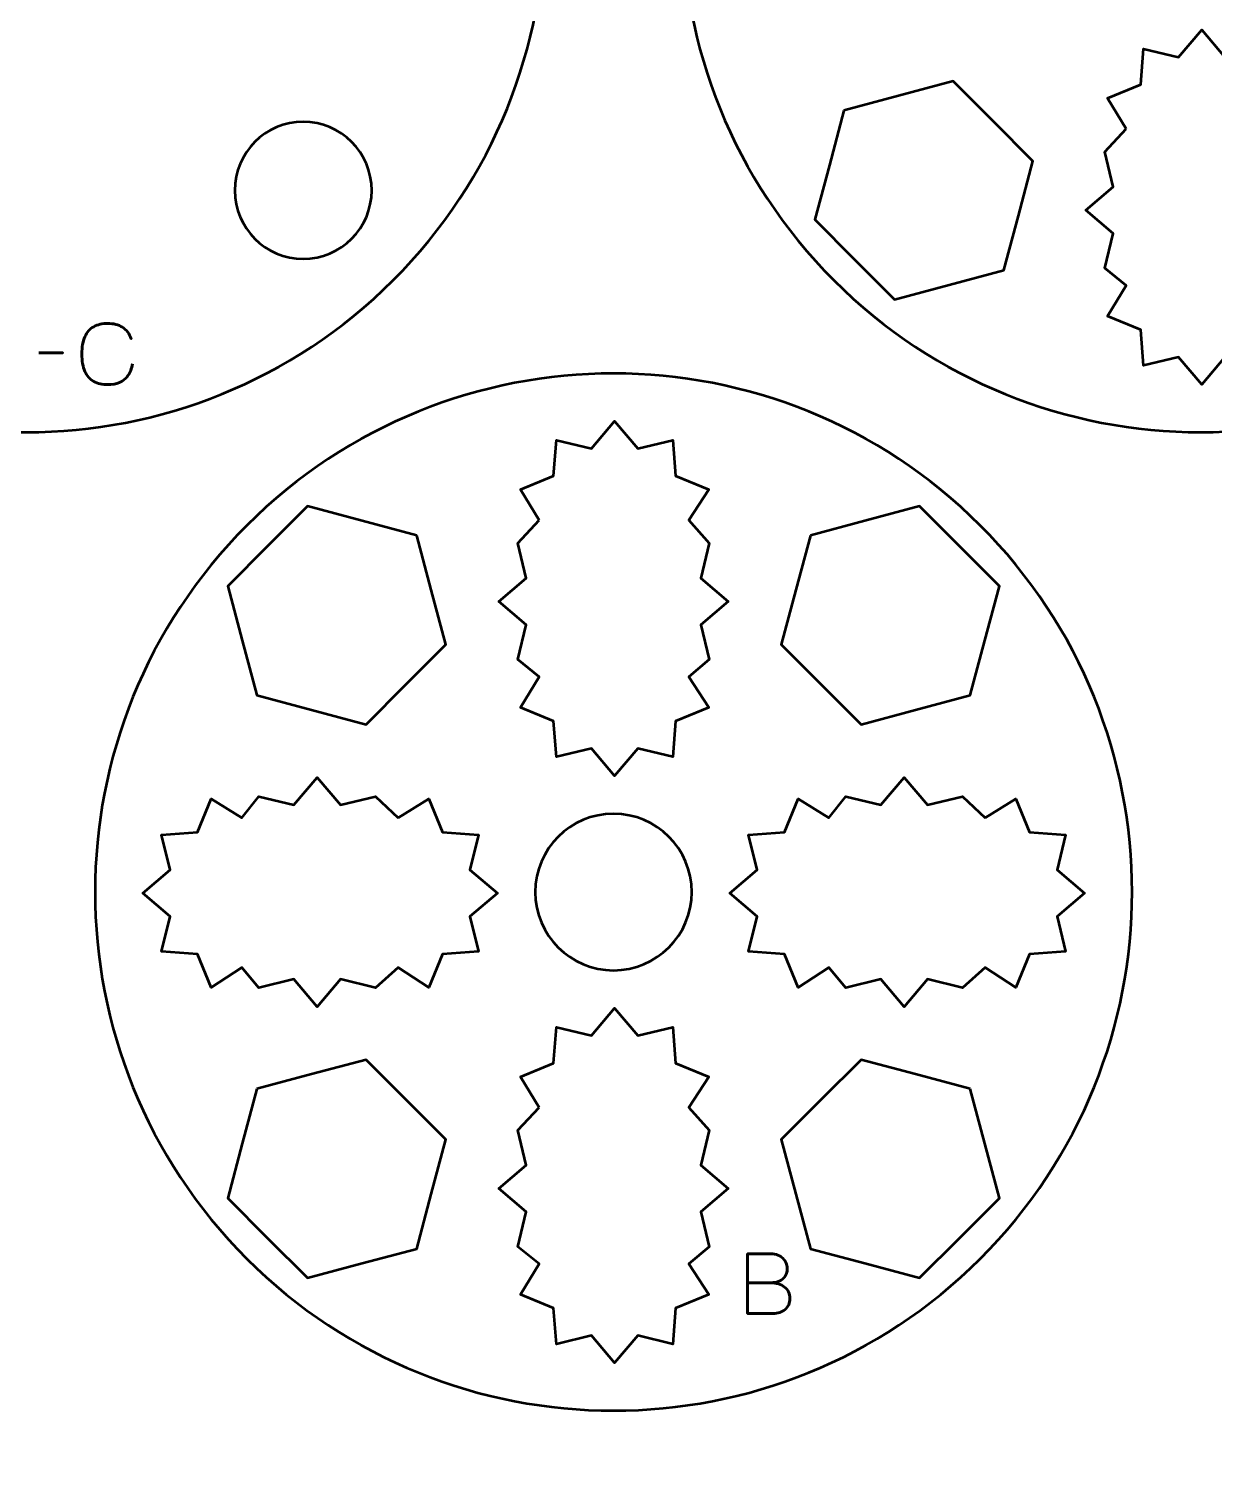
# Model space of a CAD drawing. Header units: centimetres. Extents: x -21 to 0, y -29.7 to 0.
# Drawn here: x -14.99 to -8.93, y -21.1 to -13.69 of the extents above; entities that cross this region are included whole.
import ezdxf

# ---------------------------------------------------------------- set-up
doc = ezdxf.new("R2010")
doc.units = ezdxf.units.CM
doc.header["$MEASUREMENT"] = 0
doc.layers.add('Layer 1', color=7, linetype='Continuous')

msp = doc.modelspace()

# ---------------------------------------------------------------- linework, layer by layer
at = {"layer": 'Layer 1', "color": 22, "lineweight": 53}
msp.add_open_spline([(-21.00003, -29.19995), (-21.00003, -29.19995), (-21.00003, -0.49992), (-21.00003, -0.49992), (-21.00003, -0.49992), (-21.00003, -0.22295), (-20.77694, 0.00004), (-20.49994, 0.00004), (-20.49994, 0.00004), (-20.49994, 0.00004), (-0.50008, 0.00004), (-0.50008, 0.00004), (-0.50008, 0.00004), (-0.22294, 0.00004), (0.00002, -0.22295), (0.00002, -0.49992), (0.00002, -0.49992), (0.00002, -0.49992), (0.00002, -29.19995), (0.00002, -29.19995), (0.00002, -29.19995), (0.00002, -29.47695), (-0.22294, -29.70004), (-0.50008, -29.70004), (-0.50008, -29.70004), (-0.50008, -29.70004), (-20.49994, -29.70004), (-20.49994, -29.70004), (-20.49994, -29.70004), (-20.77694, -29.70004), (-21.00003, -29.47695), (-21.00003, -29.19995)], degree=3, knots=[0, 0, 0, 0, 0.125, 0.125, 0.125, 0.125, 0.25, 0.25, 0.25, 0.25, 0.375, 0.375, 0.375, 0.375, 0.5, 0.5, 0.5, 0.5, 0.625, 0.625, 0.625, 0.625, 0.75, 0.75, 0.75, 0.75, 0.875, 0.875, 0.875, 0.875, 1, 1, 1, 1], dxfattribs=at)
at = {"layer": 'Layer 1', "color": 114, "lineweight": 53}
for points in [[(-13.12615, -11.22621), (-12.09145, -12.26091), (-12.09145, -13.93915), (-13.12618, -14.97388), (-13.12618, -14.97388), (-14.16088, -16.00858), (-15.83912, -16.00858), (-16.87382, -14.97388), (-16.87382, -14.97388), (-17.90854, -13.93915), (-17.90854, -12.26091), (-16.87384, -11.22621), (-16.87384, -11.22621), (-15.83912, -10.19148), (-14.16088, -10.19148), (-13.12615, -11.22621)], [(-7.12615, -11.22619), (-6.09145, -12.26089), (-6.09145, -13.93913), (-7.12618, -14.97386), (-7.12618, -14.97386), (-8.16088, -16.00856), (-9.83912, -16.00856), (-10.87382, -14.97386), (-10.87382, -14.97386), (-11.90854, -13.93913), (-11.90854, -12.26089), (-10.87384, -11.22619), (-10.87384, -11.22619), (-9.83912, -10.19146), (-8.16088, -10.19146), (-7.12615, -11.22619)], [(-10.12615, -16.22619), (-9.09145, -17.26089), (-9.09145, -18.93913), (-10.12618, -19.97386), (-10.12618, -19.97386), (-11.16088, -21.00856), (-12.83912, -21.00856), (-13.87382, -19.97386), (-13.87382, -19.97386), (-14.90854, -18.93913), (-14.90854, -17.26089), (-13.87384, -16.22619), (-13.87384, -16.22619), (-12.83912, -15.19146), (-11.16088, -15.19146), (-10.12615, -16.22619)]]:
    msp.add_open_spline(points, degree=3, knots=[0, 0, 0, 0, 0.25, 0.25, 0.25, 0.25, 0.5, 0.5, 0.5, 0.5, 0.75, 0.75, 0.75, 0.75, 1, 1, 1, 1], dxfattribs=at)
at = {"layer": 'Layer 1', "color": 250, "lineweight": 53}
for points, knots in [([(-9.37954, -14.20004), (-9.37954, -14.20004), (-9.48909, -14.31733), (-9.48909, -14.31733), (-9.48909, -14.31733), (-9.48909, -14.31733), (-9.44585, -14.49586), (-9.44585, -14.49586), (-9.44585, -14.49586), (-9.44585, -14.49586), (-9.58577, -14.61488), (-9.58577, -14.61488), (-9.58577, -14.61488), (-9.58577, -14.61488), (-9.44585, -14.73391), (-9.44585, -14.73391), (-9.44585, -14.73391), (-9.44585, -14.73391), (-9.48909, -14.91244), (-9.48909, -14.91244), (-9.48909, -14.91244), (-9.48909, -14.91244), (-9.37954, -15.00004), (-9.37954, -15.00004), (-9.37954, -15.00004), (-9.37954, -15.00004), (-9.47583, -15.15647), (-9.47583, -15.15647), (-9.47583, -15.15647), (-9.47583, -15.15647), (-9.30598, -15.22643), (-9.30598, -15.22643), (-9.30598, -15.22643), (-9.30598, -15.22643), (-9.29194, -15.40959), (-9.29194, -15.40959), (-9.29194, -15.40959), (-9.29194, -15.40959), (-9.11341, -15.36635), (-9.11341, -15.36635), (-9.11341, -15.36635), (-9.11341, -15.36635), (-8.99438, -15.50627), (-8.99438, -15.50627), (-8.99438, -15.50627), (-8.99438, -15.50627), (-8.87536, -15.36635), (-8.87536, -15.36635), (-8.87536, -15.36635), (-8.87536, -15.36635), (-8.69683, -15.40959), (-8.69683, -15.40959), (-8.69683, -15.40959), (-8.69683, -15.40959), (-8.68278, -15.22643), (-8.68278, -15.22643), (-8.68278, -15.22643), (-8.68278, -15.22643), (-8.51294, -15.15647), (-8.51294, -15.15647), (-8.51294, -15.15647), (-8.51294, -15.15647), (-8.61483, -15.00004), (-8.61483, -15.00004), (-8.61483, -15.00004), (-8.61483, -15.00004), (-8.51088, -14.91244), (-8.51088, -14.91244), (-8.51088, -14.91244), (-8.51088, -14.91244), (-8.55412, -14.73391), (-8.55412, -14.73391), (-8.55412, -14.73391), (-8.55412, -14.73391), (-8.4142, -14.61488), (-8.4142, -14.61488), (-8.4142, -14.61488), (-8.4142, -14.61488), (-8.55412, -14.49586), (-8.55412, -14.49586), (-8.55412, -14.49586), (-8.55412, -14.49586), (-8.51088, -14.31733), (-8.51088, -14.31733), (-8.51088, -14.31733), (-8.51088, -14.31733), (-8.61483, -14.20004), (-8.61483, -14.20004), (-8.61483, -14.20004), (-8.61483, -14.20004), (-8.51294, -14.04361), (-8.51294, -14.04361), (-8.51294, -14.04361), (-8.51294, -14.04361), (-8.68278, -13.97365), (-8.68278, -13.97365), (-8.68278, -13.97365), (-8.68278, -13.97365), (-8.69683, -13.79049), (-8.69683, -13.79049), (-8.69683, -13.79049), (-8.69683, -13.79049), (-8.87536, -13.83373), (-8.87536, -13.83373), (-8.87536, -13.83373), (-8.87536, -13.83373), (-8.99438, -13.69381), (-8.99438, -13.69381), (-8.99438, -13.69381), (-8.99438, -13.69381), (-9.11341, -13.83373), (-9.11341, -13.83373), (-9.11341, -13.83373), (-9.11341, -13.83373), (-9.29194, -13.79049), (-9.29194, -13.79049), (-9.29194, -13.79049), (-9.29194, -13.79049), (-9.30598, -13.97365), (-9.30598, -13.97365), (-9.30598, -13.97365), (-9.30598, -13.97365), (-9.47583, -14.04361), (-9.47583, -14.04361), (-9.47583, -14.04361), (-9.47583, -14.04361), (-9.37954, -14.20004), (-9.37954, -14.20004)], [0, 0, 0, 0, 0.03125, 0.03125, 0.03125, 0.03125, 0.0625, 0.0625, 0.0625, 0.0625, 0.09375, 0.09375, 0.09375, 0.09375, 0.125, 0.125, 0.125, 0.125, 0.15625, 0.15625, 0.15625, 0.15625, 0.1875, 0.1875, 0.1875, 0.1875, 0.21875, 0.21875, 0.21875, 0.21875, 0.25, 0.25, 0.25, 0.25, 0.28125, 0.28125, 0.28125, 0.28125, 0.3125, 0.3125, 0.3125, 0.3125, 0.34375, 0.34375, 0.34375, 0.34375, 0.375, 0.375, 0.375, 0.375, 0.40625, 0.40625, 0.40625, 0.40625, 0.4375, 0.4375, 0.4375, 0.4375, 0.46875, 0.46875, 0.46875, 0.46875, 0.5, 0.5, 0.5, 0.5, 0.53125, 0.53125, 0.53125, 0.53125, 0.5625, 0.5625, 0.5625, 0.5625, 0.59375, 0.59375, 0.59375, 0.59375, 0.625, 0.625, 0.625, 0.625, 0.65625, 0.65625, 0.65625, 0.65625, 0.6875, 0.6875, 0.6875, 0.6875, 0.71875, 0.71875, 0.71875, 0.71875, 0.75, 0.75, 0.75, 0.75, 0.78125, 0.78125, 0.78125, 0.78125, 0.8125, 0.8125, 0.8125, 0.8125, 0.84375, 0.84375, 0.84375, 0.84375, 0.875, 0.875, 0.875, 0.875, 0.90625, 0.90625, 0.90625, 0.90625, 0.9375, 0.9375, 0.9375, 0.9375, 0.96875, 0.96875, 0.96875, 0.96875, 1, 1, 1, 1]), ([(-10.82246, -14.10598), (-10.82246, -14.10598), (-10.54363, -14.03126), (-10.54363, -14.03126), (-10.54363, -14.03126), (-10.54363, -14.03126), (-10.26478, -13.95655), (-10.26478, -13.95655), (-10.26478, -13.95655), (-10.26478, -13.95655), (-10.06066, -14.16067), (-10.06066, -14.16067), (-10.06066, -14.16067), (-10.06066, -14.16067), (-9.85654, -14.36479), (-9.85654, -14.36479), (-9.85654, -14.36479), (-9.85654, -14.36479), (-9.93125, -14.64364), (-9.93125, -14.64364), (-9.93125, -14.64364), (-9.93125, -14.64364), (-10.00597, -14.92247), (-10.00597, -14.92247), (-10.00597, -14.92247), (-10.00597, -14.92247), (-10.2848, -14.99718), (-10.2848, -14.99718), (-10.2848, -14.99718), (-10.2848, -14.99718), (-10.56364, -15.0719), (-10.56364, -15.0719), (-10.56364, -15.0719), (-10.56364, -15.0719), (-10.76777, -14.86778), (-10.76777, -14.86778), (-10.76777, -14.86778), (-10.76777, -14.86778), (-10.97189, -14.66365), (-10.97189, -14.66365), (-10.97189, -14.66365), (-10.97189, -14.66365), (-10.89717, -14.38481), (-10.89717, -14.38481), (-10.89717, -14.38481), (-10.89717, -14.38481), (-10.82246, -14.10598), (-10.82246, -14.10598)], [0, 0, 0, 0, 0.0833333, 0.0833333, 0.0833333, 0.0833333, 0.1666667, 0.1666667, 0.1666667, 0.1666667, 0.25, 0.25, 0.25, 0.25, 0.3333333, 0.3333333, 0.3333333, 0.3333333, 0.4166667, 0.4166667, 0.4166667, 0.4166667, 0.5, 0.5, 0.5, 0.5, 0.5833333, 0.5833333, 0.5833333, 0.5833333, 0.6666667, 0.6666667, 0.6666667, 0.6666667, 0.75, 0.75, 0.75, 0.75, 0.8333333, 0.8333333, 0.8333333, 0.8333333, 0.9166667, 0.9166667, 0.9166667, 0.9166667, 1, 1, 1, 1]), ([(-13.58579, -14.16423), (-13.39251, -14.16423), (-13.23577, -14.32097), (-13.23577, -14.51424), (-13.23577, -14.51424), (-13.23577, -14.70752), (-13.39251, -14.86426), (-13.58579, -14.86426), (-13.58579, -14.86426), (-13.77906, -14.86426), (-13.9358, -14.70752), (-13.9358, -14.51424), (-13.9358, -14.51424), (-13.9358, -14.32097), (-13.77906, -14.16423), (-13.58579, -14.16423)], [0, 0, 0, 0, 0.25, 0.25, 0.25, 0.25, 0.5, 0.5, 0.5, 0.5, 0.75, 0.75, 0.75, 0.75, 1, 1, 1, 1]), ([(-12.37954, -16.20004), (-12.37954, -16.20004), (-12.48909, -16.31733), (-12.48909, -16.31733), (-12.48909, -16.31733), (-12.48909, -16.31733), (-12.44585, -16.49586), (-12.44585, -16.49586), (-12.44585, -16.49586), (-12.44585, -16.49586), (-12.58577, -16.61488), (-12.58577, -16.61488), (-12.58577, -16.61488), (-12.58577, -16.61488), (-12.44585, -16.73391), (-12.44585, -16.73391), (-12.44585, -16.73391), (-12.44585, -16.73391), (-12.48909, -16.91244), (-12.48909, -16.91244), (-12.48909, -16.91244), (-12.48909, -16.91244), (-12.37954, -17.00004), (-12.37954, -17.00004), (-12.37954, -17.00004), (-12.37954, -17.00004), (-12.47583, -17.15647), (-12.47583, -17.15647), (-12.47583, -17.15647), (-12.47583, -17.15647), (-12.30598, -17.22643), (-12.30598, -17.22643), (-12.30598, -17.22643), (-12.30598, -17.22643), (-12.29194, -17.40959), (-12.29194, -17.40959), (-12.29194, -17.40959), (-12.29194, -17.40959), (-12.11341, -17.36635), (-12.11341, -17.36635), (-12.11341, -17.36635), (-12.11341, -17.36635), (-11.99438, -17.50627), (-11.99438, -17.50627), (-11.99438, -17.50627), (-11.99438, -17.50627), (-11.87536, -17.36635), (-11.87536, -17.36635), (-11.87536, -17.36635), (-11.87536, -17.36635), (-11.69683, -17.40959), (-11.69683, -17.40959), (-11.69683, -17.40959), (-11.69683, -17.40959), (-11.68278, -17.22643), (-11.68278, -17.22643), (-11.68278, -17.22643), (-11.68278, -17.22643), (-11.51294, -17.15647), (-11.51294, -17.15647), (-11.51294, -17.15647), (-11.51294, -17.15647), (-11.61483, -17.00004), (-11.61483, -17.00004), (-11.61483, -17.00004), (-11.61483, -17.00004), (-11.51088, -16.91244), (-11.51088, -16.91244), (-11.51088, -16.91244), (-11.51088, -16.91244), (-11.55412, -16.73391), (-11.55412, -16.73391), (-11.55412, -16.73391), (-11.55412, -16.73391), (-11.4142, -16.61488), (-11.4142, -16.61488), (-11.4142, -16.61488), (-11.4142, -16.61488), (-11.55412, -16.49586), (-11.55412, -16.49586), (-11.55412, -16.49586), (-11.55412, -16.49586), (-11.51088, -16.31733), (-11.51088, -16.31733), (-11.51088, -16.31733), (-11.51088, -16.31733), (-11.61483, -16.20004), (-11.61483, -16.20004), (-11.61483, -16.20004), (-11.61483, -16.20004), (-11.51294, -16.04361), (-11.51294, -16.04361), (-11.51294, -16.04361), (-11.51294, -16.04361), (-11.68278, -15.97365), (-11.68278, -15.97365), (-11.68278, -15.97365), (-11.68278, -15.97365), (-11.69683, -15.79049), (-11.69683, -15.79049), (-11.69683, -15.79049), (-11.69683, -15.79049), (-11.87536, -15.83373), (-11.87536, -15.83373), (-11.87536, -15.83373), (-11.87536, -15.83373), (-11.99438, -15.69381), (-11.99438, -15.69381), (-11.99438, -15.69381), (-11.99438, -15.69381), (-12.11341, -15.83373), (-12.11341, -15.83373), (-12.11341, -15.83373), (-12.11341, -15.83373), (-12.29194, -15.79049), (-12.29194, -15.79049), (-12.29194, -15.79049), (-12.29194, -15.79049), (-12.30598, -15.97365), (-12.30598, -15.97365), (-12.30598, -15.97365), (-12.30598, -15.97365), (-12.47583, -16.04361), (-12.47583, -16.04361), (-12.47583, -16.04361), (-12.47583, -16.04361), (-12.37954, -16.20004), (-12.37954, -16.20004)], [0, 0, 0, 0, 0.03125, 0.03125, 0.03125, 0.03125, 0.0625, 0.0625, 0.0625, 0.0625, 0.09375, 0.09375, 0.09375, 0.09375, 0.125, 0.125, 0.125, 0.125, 0.15625, 0.15625, 0.15625, 0.15625, 0.1875, 0.1875, 0.1875, 0.1875, 0.21875, 0.21875, 0.21875, 0.21875, 0.25, 0.25, 0.25, 0.25, 0.28125, 0.28125, 0.28125, 0.28125, 0.3125, 0.3125, 0.3125, 0.3125, 0.34375, 0.34375, 0.34375, 0.34375, 0.375, 0.375, 0.375, 0.375, 0.40625, 0.40625, 0.40625, 0.40625, 0.4375, 0.4375, 0.4375, 0.4375, 0.46875, 0.46875, 0.46875, 0.46875, 0.5, 0.5, 0.5, 0.5, 0.53125, 0.53125, 0.53125, 0.53125, 0.5625, 0.5625, 0.5625, 0.5625, 0.59375, 0.59375, 0.59375, 0.59375, 0.625, 0.625, 0.625, 0.625, 0.65625, 0.65625, 0.65625, 0.65625, 0.6875, 0.6875, 0.6875, 0.6875, 0.71875, 0.71875, 0.71875, 0.71875, 0.75, 0.75, 0.75, 0.75, 0.78125, 0.78125, 0.78125, 0.78125, 0.8125, 0.8125, 0.8125, 0.8125, 0.84375, 0.84375, 0.84375, 0.84375, 0.875, 0.875, 0.875, 0.875, 0.90625, 0.90625, 0.90625, 0.90625, 0.9375, 0.9375, 0.9375, 0.9375, 0.96875, 0.96875, 0.96875, 0.96875, 1, 1, 1, 1]), ([(-13.00597, -16.27755), (-13.00597, -16.27755), (-12.93125, -16.55638), (-12.93125, -16.55638), (-12.93125, -16.55638), (-12.93125, -16.55638), (-12.85654, -16.83523), (-12.85654, -16.83523), (-12.85654, -16.83523), (-12.85654, -16.83523), (-13.06066, -17.03935), (-13.06066, -17.03935), (-13.06066, -17.03935), (-13.06066, -17.03935), (-13.26478, -17.24347), (-13.26478, -17.24347), (-13.26478, -17.24347), (-13.26478, -17.24347), (-13.54363, -17.16876), (-13.54363, -17.16876), (-13.54363, -17.16876), (-13.54363, -17.16876), (-13.82246, -17.09404), (-13.82246, -17.09404), (-13.82246, -17.09404), (-13.82246, -17.09404), (-13.89717, -16.81521), (-13.89717, -16.81521), (-13.89717, -16.81521), (-13.89717, -16.81521), (-13.97189, -16.53637), (-13.97189, -16.53637), (-13.97189, -16.53637), (-13.97189, -16.53637), (-13.76777, -16.33224), (-13.76777, -16.33224), (-13.76777, -16.33224), (-13.76777, -16.33224), (-13.56364, -16.12812), (-13.56364, -16.12812), (-13.56364, -16.12812), (-13.56364, -16.12812), (-13.2848, -16.20284), (-13.2848, -16.20284), (-13.2848, -16.20284), (-13.2848, -16.20284), (-13.00597, -16.27755), (-13.00597, -16.27755)], [0, 0, 0, 0, 0.0833333, 0.0833333, 0.0833333, 0.0833333, 0.1666667, 0.1666667, 0.1666667, 0.1666667, 0.25, 0.25, 0.25, 0.25, 0.3333333, 0.3333333, 0.3333333, 0.3333333, 0.4166667, 0.4166667, 0.4166667, 0.4166667, 0.5, 0.5, 0.5, 0.5, 0.5833333, 0.5833333, 0.5833333, 0.5833333, 0.6666667, 0.6666667, 0.6666667, 0.6666667, 0.75, 0.75, 0.75, 0.75, 0.8333333, 0.8333333, 0.8333333, 0.8333333, 0.9166667, 0.9166667, 0.9166667, 0.9166667, 1, 1, 1, 1]), ([(-10.99403, -16.27755), (-10.99403, -16.27755), (-10.7152, -16.20284), (-10.7152, -16.20284), (-10.7152, -16.20284), (-10.7152, -16.20284), (-10.43636, -16.12812), (-10.43636, -16.12812), (-10.43636, -16.12812), (-10.43636, -16.12812), (-10.23223, -16.33224), (-10.23223, -16.33224), (-10.23223, -16.33224), (-10.23223, -16.33224), (-10.02811, -16.53637), (-10.02811, -16.53637), (-10.02811, -16.53637), (-10.02811, -16.53637), (-10.10283, -16.81521), (-10.10283, -16.81521), (-10.10283, -16.81521), (-10.10283, -16.81521), (-10.17754, -17.09404), (-10.17754, -17.09404), (-10.17754, -17.09404), (-10.17754, -17.09404), (-10.45637, -17.16876), (-10.45637, -17.16876), (-10.45637, -17.16876), (-10.45637, -17.16876), (-10.73522, -17.24347), (-10.73522, -17.24347), (-10.73522, -17.24347), (-10.73522, -17.24347), (-10.93934, -17.03935), (-10.93934, -17.03935), (-10.93934, -17.03935), (-10.93934, -17.03935), (-11.14346, -16.83523), (-11.14346, -16.83523), (-11.14346, -16.83523), (-11.14346, -16.83523), (-11.06875, -16.55638), (-11.06875, -16.55638), (-11.06875, -16.55638), (-11.06875, -16.55638), (-10.99403, -16.27755), (-10.99403, -16.27755)], [0, 0, 0, 0, 0.0833333, 0.0833333, 0.0833333, 0.0833333, 0.1666667, 0.1666667, 0.1666667, 0.1666667, 0.25, 0.25, 0.25, 0.25, 0.3333333, 0.3333333, 0.3333333, 0.3333333, 0.4166667, 0.4166667, 0.4166667, 0.4166667, 0.5, 0.5, 0.5, 0.5, 0.5833333, 0.5833333, 0.5833333, 0.5833333, 0.6666667, 0.6666667, 0.6666667, 0.6666667, 0.75, 0.75, 0.75, 0.75, 0.8333333, 0.8333333, 0.8333333, 0.8333333, 0.9166667, 0.9166667, 0.9166667, 0.9166667, 1, 1, 1, 1]), ([(-13.09999, -17.72049), (-13.09999, -17.72049), (-13.21728, -17.61094), (-13.21728, -17.61094), (-13.21728, -17.61094), (-13.21728, -17.61094), (-13.39581, -17.65418), (-13.39581, -17.65418), (-13.39581, -17.65418), (-13.39581, -17.65418), (-13.51483, -17.51426), (-13.51483, -17.51426), (-13.51483, -17.51426), (-13.51483, -17.51426), (-13.63386, -17.65418), (-13.63386, -17.65418), (-13.63386, -17.65418), (-13.63386, -17.65418), (-13.81239, -17.61094), (-13.81239, -17.61094), (-13.81239, -17.61094), (-13.81239, -17.61094), (-13.89999, -17.72049), (-13.89999, -17.72049), (-13.89999, -17.72049), (-13.89999, -17.72049), (-14.05642, -17.6242), (-14.05642, -17.6242), (-14.05642, -17.6242), (-14.05642, -17.6242), (-14.12638, -17.79405), (-14.12638, -17.79405), (-14.12638, -17.79405), (-14.12638, -17.79405), (-14.30954, -17.80809), (-14.30954, -17.80809), (-14.30954, -17.80809), (-14.30954, -17.80809), (-14.2663, -17.98662), (-14.2663, -17.98662), (-14.2663, -17.98662), (-14.2663, -17.98662), (-14.40622, -18.10565), (-14.40622, -18.10565), (-14.40622, -18.10565), (-14.40622, -18.10565), (-14.2663, -18.22467), (-14.2663, -18.22467), (-14.2663, -18.22467), (-14.2663, -18.22467), (-14.30954, -18.4032), (-14.30954, -18.4032), (-14.30954, -18.4032), (-14.30954, -18.4032), (-14.12638, -18.41725), (-14.12638, -18.41725), (-14.12638, -18.41725), (-14.12638, -18.41725), (-14.05642, -18.58709), (-14.05642, -18.58709), (-14.05642, -18.58709), (-14.05642, -18.58709), (-13.89999, -18.4852), (-13.89999, -18.4852), (-13.89999, -18.4852), (-13.89999, -18.4852), (-13.81239, -18.58915), (-13.81239, -18.58915), (-13.81239, -18.58915), (-13.81239, -18.58915), (-13.63386, -18.54591), (-13.63386, -18.54591), (-13.63386, -18.54591), (-13.63386, -18.54591), (-13.51483, -18.68583), (-13.51483, -18.68583), (-13.51483, -18.68583), (-13.51483, -18.68583), (-13.39581, -18.54591), (-13.39581, -18.54591), (-13.39581, -18.54591), (-13.39581, -18.54591), (-13.21728, -18.58915), (-13.21728, -18.58915), (-13.21728, -18.58915), (-13.21728, -18.58915), (-13.09999, -18.4852), (-13.09999, -18.4852), (-13.09999, -18.4852), (-13.09999, -18.4852), (-12.94356, -18.58709), (-12.94356, -18.58709), (-12.94356, -18.58709), (-12.94356, -18.58709), (-12.8736, -18.41725), (-12.8736, -18.41725), (-12.8736, -18.41725), (-12.8736, -18.41725), (-12.69044, -18.4032), (-12.69044, -18.4032), (-12.69044, -18.4032), (-12.69044, -18.4032), (-12.73368, -18.22467), (-12.73368, -18.22467), (-12.73368, -18.22467), (-12.73368, -18.22467), (-12.59376, -18.10565), (-12.59376, -18.10565), (-12.59376, -18.10565), (-12.59376, -18.10565), (-12.73368, -17.98662), (-12.73368, -17.98662), (-12.73368, -17.98662), (-12.73368, -17.98662), (-12.69044, -17.80809), (-12.69044, -17.80809), (-12.69044, -17.80809), (-12.69044, -17.80809), (-12.8736, -17.79405), (-12.8736, -17.79405), (-12.8736, -17.79405), (-12.8736, -17.79405), (-12.94356, -17.6242), (-12.94356, -17.6242), (-12.94356, -17.6242), (-12.94356, -17.6242), (-13.09999, -17.72049), (-13.09999, -17.72049)], [0, 0, 0, 0, 0.03125, 0.03125, 0.03125, 0.03125, 0.0625, 0.0625, 0.0625, 0.0625, 0.09375, 0.09375, 0.09375, 0.09375, 0.125, 0.125, 0.125, 0.125, 0.15625, 0.15625, 0.15625, 0.15625, 0.1875, 0.1875, 0.1875, 0.1875, 0.21875, 0.21875, 0.21875, 0.21875, 0.25, 0.25, 0.25, 0.25, 0.28125, 0.28125, 0.28125, 0.28125, 0.3125, 0.3125, 0.3125, 0.3125, 0.34375, 0.34375, 0.34375, 0.34375, 0.375, 0.375, 0.375, 0.375, 0.40625, 0.40625, 0.40625, 0.40625, 0.4375, 0.4375, 0.4375, 0.4375, 0.46875, 0.46875, 0.46875, 0.46875, 0.5, 0.5, 0.5, 0.5, 0.53125, 0.53125, 0.53125, 0.53125, 0.5625, 0.5625, 0.5625, 0.5625, 0.59375, 0.59375, 0.59375, 0.59375, 0.625, 0.625, 0.625, 0.625, 0.65625, 0.65625, 0.65625, 0.65625, 0.6875, 0.6875, 0.6875, 0.6875, 0.71875, 0.71875, 0.71875, 0.71875, 0.75, 0.75, 0.75, 0.75, 0.78125, 0.78125, 0.78125, 0.78125, 0.8125, 0.8125, 0.8125, 0.8125, 0.84375, 0.84375, 0.84375, 0.84375, 0.875, 0.875, 0.875, 0.875, 0.90625, 0.90625, 0.90625, 0.90625, 0.9375, 0.9375, 0.9375, 0.9375, 0.96875, 0.96875, 0.96875, 0.96875, 1, 1, 1, 1]), ([(-10.09999, -17.72049), (-10.09999, -17.72049), (-10.21728, -17.61094), (-10.21728, -17.61094), (-10.21728, -17.61094), (-10.21728, -17.61094), (-10.39581, -17.65418), (-10.39581, -17.65418), (-10.39581, -17.65418), (-10.39581, -17.65418), (-10.51483, -17.51426), (-10.51483, -17.51426), (-10.51483, -17.51426), (-10.51483, -17.51426), (-10.63386, -17.65418), (-10.63386, -17.65418), (-10.63386, -17.65418), (-10.63386, -17.65418), (-10.81239, -17.61094), (-10.81239, -17.61094), (-10.81239, -17.61094), (-10.81239, -17.61094), (-10.89999, -17.72049), (-10.89999, -17.72049), (-10.89999, -17.72049), (-10.89999, -17.72049), (-11.05642, -17.6242), (-11.05642, -17.6242), (-11.05642, -17.6242), (-11.05642, -17.6242), (-11.12638, -17.79405), (-11.12638, -17.79405), (-11.12638, -17.79405), (-11.12638, -17.79405), (-11.30954, -17.80809), (-11.30954, -17.80809), (-11.30954, -17.80809), (-11.30954, -17.80809), (-11.2663, -17.98662), (-11.2663, -17.98662), (-11.2663, -17.98662), (-11.2663, -17.98662), (-11.40622, -18.10565), (-11.40622, -18.10565), (-11.40622, -18.10565), (-11.40622, -18.10565), (-11.2663, -18.22467), (-11.2663, -18.22467), (-11.2663, -18.22467), (-11.2663, -18.22467), (-11.30954, -18.4032), (-11.30954, -18.4032), (-11.30954, -18.4032), (-11.30954, -18.4032), (-11.12638, -18.41725), (-11.12638, -18.41725), (-11.12638, -18.41725), (-11.12638, -18.41725), (-11.05642, -18.58709), (-11.05642, -18.58709), (-11.05642, -18.58709), (-11.05642, -18.58709), (-10.89999, -18.4852), (-10.89999, -18.4852), (-10.89999, -18.4852), (-10.89999, -18.4852), (-10.81239, -18.58915), (-10.81239, -18.58915), (-10.81239, -18.58915), (-10.81239, -18.58915), (-10.63386, -18.54591), (-10.63386, -18.54591), (-10.63386, -18.54591), (-10.63386, -18.54591), (-10.51483, -18.68583), (-10.51483, -18.68583), (-10.51483, -18.68583), (-10.51483, -18.68583), (-10.39581, -18.54591), (-10.39581, -18.54591), (-10.39581, -18.54591), (-10.39581, -18.54591), (-10.21728, -18.58915), (-10.21728, -18.58915), (-10.21728, -18.58915), (-10.21728, -18.58915), (-10.09999, -18.4852), (-10.09999, -18.4852), (-10.09999, -18.4852), (-10.09999, -18.4852), (-9.94356, -18.58709), (-9.94356, -18.58709), (-9.94356, -18.58709), (-9.94356, -18.58709), (-9.8736, -18.41725), (-9.8736, -18.41725), (-9.8736, -18.41725), (-9.8736, -18.41725), (-9.69044, -18.4032), (-9.69044, -18.4032), (-9.69044, -18.4032), (-9.69044, -18.4032), (-9.73368, -18.22467), (-9.73368, -18.22467), (-9.73368, -18.22467), (-9.73368, -18.22467), (-9.59376, -18.10565), (-9.59376, -18.10565), (-9.59376, -18.10565), (-9.59376, -18.10565), (-9.73368, -17.98662), (-9.73368, -17.98662), (-9.73368, -17.98662), (-9.73368, -17.98662), (-9.69044, -17.80809), (-9.69044, -17.80809), (-9.69044, -17.80809), (-9.69044, -17.80809), (-9.8736, -17.79405), (-9.8736, -17.79405), (-9.8736, -17.79405), (-9.8736, -17.79405), (-9.94356, -17.6242), (-9.94356, -17.6242), (-9.94356, -17.6242), (-9.94356, -17.6242), (-10.09999, -17.72049), (-10.09999, -17.72049)], [0, 0, 0, 0, 0.03125, 0.03125, 0.03125, 0.03125, 0.0625, 0.0625, 0.0625, 0.0625, 0.09375, 0.09375, 0.09375, 0.09375, 0.125, 0.125, 0.125, 0.125, 0.15625, 0.15625, 0.15625, 0.15625, 0.1875, 0.1875, 0.1875, 0.1875, 0.21875, 0.21875, 0.21875, 0.21875, 0.25, 0.25, 0.25, 0.25, 0.28125, 0.28125, 0.28125, 0.28125, 0.3125, 0.3125, 0.3125, 0.3125, 0.34375, 0.34375, 0.34375, 0.34375, 0.375, 0.375, 0.375, 0.375, 0.40625, 0.40625, 0.40625, 0.40625, 0.4375, 0.4375, 0.4375, 0.4375, 0.46875, 0.46875, 0.46875, 0.46875, 0.5, 0.5, 0.5, 0.5, 0.53125, 0.53125, 0.53125, 0.53125, 0.5625, 0.5625, 0.5625, 0.5625, 0.59375, 0.59375, 0.59375, 0.59375, 0.625, 0.625, 0.625, 0.625, 0.65625, 0.65625, 0.65625, 0.65625, 0.6875, 0.6875, 0.6875, 0.6875, 0.71875, 0.71875, 0.71875, 0.71875, 0.75, 0.75, 0.75, 0.75, 0.78125, 0.78125, 0.78125, 0.78125, 0.8125, 0.8125, 0.8125, 0.8125, 0.84375, 0.84375, 0.84375, 0.84375, 0.875, 0.875, 0.875, 0.875, 0.90625, 0.90625, 0.90625, 0.90625, 0.9375, 0.9375, 0.9375, 0.9375, 0.96875, 0.96875, 0.96875, 0.96875, 1, 1, 1, 1]), ([(-12, -17.69998), (-11.77912, -17.69998), (-11.59999, -17.87911), (-11.59999, -18.09998), (-11.59999, -18.09998), (-11.59999, -18.32086), (-11.77912, -18.49999), (-12, -18.49999), (-12, -18.49999), (-12.22088, -18.49999), (-12.4, -18.32086), (-12.4, -18.09998), (-12.4, -18.09998), (-12.4, -17.87911), (-12.22088, -17.69998), (-12, -17.69998)], [0, 0, 0, 0, 0.25, 0.25, 0.25, 0.25, 0.5, 0.5, 0.5, 0.5, 0.75, 0.75, 0.75, 0.75, 1, 1, 1, 1]), ([(-12.37954, -19.20004), (-12.37954, -19.20004), (-12.48909, -19.31733), (-12.48909, -19.31733), (-12.48909, -19.31733), (-12.48909, -19.31733), (-12.44585, -19.49586), (-12.44585, -19.49586), (-12.44585, -19.49586), (-12.44585, -19.49586), (-12.58577, -19.61488), (-12.58577, -19.61488), (-12.58577, -19.61488), (-12.58577, -19.61488), (-12.44585, -19.73391), (-12.44585, -19.73391), (-12.44585, -19.73391), (-12.44585, -19.73391), (-12.48909, -19.91244), (-12.48909, -19.91244), (-12.48909, -19.91244), (-12.48909, -19.91244), (-12.37954, -20.00004), (-12.37954, -20.00004), (-12.37954, -20.00004), (-12.37954, -20.00004), (-12.47583, -20.15647), (-12.47583, -20.15647), (-12.47583, -20.15647), (-12.47583, -20.15647), (-12.30598, -20.22643), (-12.30598, -20.22643), (-12.30598, -20.22643), (-12.30598, -20.22643), (-12.29194, -20.40959), (-12.29194, -20.40959), (-12.29194, -20.40959), (-12.29194, -20.40959), (-12.11341, -20.36635), (-12.11341, -20.36635), (-12.11341, -20.36635), (-12.11341, -20.36635), (-11.99438, -20.50627), (-11.99438, -20.50627), (-11.99438, -20.50627), (-11.99438, -20.50627), (-11.87536, -20.36635), (-11.87536, -20.36635), (-11.87536, -20.36635), (-11.87536, -20.36635), (-11.69683, -20.40959), (-11.69683, -20.40959), (-11.69683, -20.40959), (-11.69683, -20.40959), (-11.68278, -20.22643), (-11.68278, -20.22643), (-11.68278, -20.22643), (-11.68278, -20.22643), (-11.51294, -20.15647), (-11.51294, -20.15647), (-11.51294, -20.15647), (-11.51294, -20.15647), (-11.61483, -20.00004), (-11.61483, -20.00004), (-11.61483, -20.00004), (-11.61483, -20.00004), (-11.51088, -19.91244), (-11.51088, -19.91244), (-11.51088, -19.91244), (-11.51088, -19.91244), (-11.55412, -19.73391), (-11.55412, -19.73391), (-11.55412, -19.73391), (-11.55412, -19.73391), (-11.4142, -19.61488), (-11.4142, -19.61488), (-11.4142, -19.61488), (-11.4142, -19.61488), (-11.55412, -19.49586), (-11.55412, -19.49586), (-11.55412, -19.49586), (-11.55412, -19.49586), (-11.51088, -19.31733), (-11.51088, -19.31733), (-11.51088, -19.31733), (-11.51088, -19.31733), (-11.61483, -19.20004), (-11.61483, -19.20004), (-11.61483, -19.20004), (-11.61483, -19.20004), (-11.51294, -19.04361), (-11.51294, -19.04361), (-11.51294, -19.04361), (-11.51294, -19.04361), (-11.68278, -18.97365), (-11.68278, -18.97365), (-11.68278, -18.97365), (-11.68278, -18.97365), (-11.69683, -18.79049), (-11.69683, -18.79049), (-11.69683, -18.79049), (-11.69683, -18.79049), (-11.87536, -18.83373), (-11.87536, -18.83373), (-11.87536, -18.83373), (-11.87536, -18.83373), (-11.99438, -18.69381), (-11.99438, -18.69381), (-11.99438, -18.69381), (-11.99438, -18.69381), (-12.11341, -18.83373), (-12.11341, -18.83373), (-12.11341, -18.83373), (-12.11341, -18.83373), (-12.29194, -18.79049), (-12.29194, -18.79049), (-12.29194, -18.79049), (-12.29194, -18.79049), (-12.30598, -18.97365), (-12.30598, -18.97365), (-12.30598, -18.97365), (-12.30598, -18.97365), (-12.47583, -19.04361), (-12.47583, -19.04361), (-12.47583, -19.04361), (-12.47583, -19.04361), (-12.37954, -19.20004), (-12.37954, -19.20004)], [0, 0, 0, 0, 0.03125, 0.03125, 0.03125, 0.03125, 0.0625, 0.0625, 0.0625, 0.0625, 0.09375, 0.09375, 0.09375, 0.09375, 0.125, 0.125, 0.125, 0.125, 0.15625, 0.15625, 0.15625, 0.15625, 0.1875, 0.1875, 0.1875, 0.1875, 0.21875, 0.21875, 0.21875, 0.21875, 0.25, 0.25, 0.25, 0.25, 0.28125, 0.28125, 0.28125, 0.28125, 0.3125, 0.3125, 0.3125, 0.3125, 0.34375, 0.34375, 0.34375, 0.34375, 0.375, 0.375, 0.375, 0.375, 0.40625, 0.40625, 0.40625, 0.40625, 0.4375, 0.4375, 0.4375, 0.4375, 0.46875, 0.46875, 0.46875, 0.46875, 0.5, 0.5, 0.5, 0.5, 0.53125, 0.53125, 0.53125, 0.53125, 0.5625, 0.5625, 0.5625, 0.5625, 0.59375, 0.59375, 0.59375, 0.59375, 0.625, 0.625, 0.625, 0.625, 0.65625, 0.65625, 0.65625, 0.65625, 0.6875, 0.6875, 0.6875, 0.6875, 0.71875, 0.71875, 0.71875, 0.71875, 0.75, 0.75, 0.75, 0.75, 0.78125, 0.78125, 0.78125, 0.78125, 0.8125, 0.8125, 0.8125, 0.8125, 0.84375, 0.84375, 0.84375, 0.84375, 0.875, 0.875, 0.875, 0.875, 0.90625, 0.90625, 0.90625, 0.90625, 0.9375, 0.9375, 0.9375, 0.9375, 0.96875, 0.96875, 0.96875, 0.96875, 1, 1, 1, 1]), ([(-13.82246, -19.10598), (-13.82246, -19.10598), (-13.54363, -19.03126), (-13.54363, -19.03126), (-13.54363, -19.03126), (-13.54363, -19.03126), (-13.26478, -18.95655), (-13.26478, -18.95655), (-13.26478, -18.95655), (-13.26478, -18.95655), (-13.06066, -19.16067), (-13.06066, -19.16067), (-13.06066, -19.16067), (-13.06066, -19.16067), (-12.85654, -19.36479), (-12.85654, -19.36479), (-12.85654, -19.36479), (-12.85654, -19.36479), (-12.93125, -19.64364), (-12.93125, -19.64364), (-12.93125, -19.64364), (-12.93125, -19.64364), (-13.00597, -19.92247), (-13.00597, -19.92247), (-13.00597, -19.92247), (-13.00597, -19.92247), (-13.2848, -19.99718), (-13.2848, -19.99718), (-13.2848, -19.99718), (-13.2848, -19.99718), (-13.56364, -20.0719), (-13.56364, -20.0719), (-13.56364, -20.0719), (-13.56364, -20.0719), (-13.76777, -19.86778), (-13.76777, -19.86778), (-13.76777, -19.86778), (-13.76777, -19.86778), (-13.97189, -19.66365), (-13.97189, -19.66365), (-13.97189, -19.66365), (-13.97189, -19.66365), (-13.89717, -19.38481), (-13.89717, -19.38481), (-13.89717, -19.38481), (-13.89717, -19.38481), (-13.82246, -19.10598), (-13.82246, -19.10598)], [0, 0, 0, 0, 0.0833333, 0.0833333, 0.0833333, 0.0833333, 0.1666667, 0.1666667, 0.1666667, 0.1666667, 0.25, 0.25, 0.25, 0.25, 0.3333333, 0.3333333, 0.3333333, 0.3333333, 0.4166667, 0.4166667, 0.4166667, 0.4166667, 0.5, 0.5, 0.5, 0.5, 0.5833333, 0.5833333, 0.5833333, 0.5833333, 0.6666667, 0.6666667, 0.6666667, 0.6666667, 0.75, 0.75, 0.75, 0.75, 0.8333333, 0.8333333, 0.8333333, 0.8333333, 0.9166667, 0.9166667, 0.9166667, 0.9166667, 1, 1, 1, 1]), ([(-10.17754, -19.10598), (-10.17754, -19.10598), (-10.10283, -19.38481), (-10.10283, -19.38481), (-10.10283, -19.38481), (-10.10283, -19.38481), (-10.02811, -19.66365), (-10.02811, -19.66365), (-10.02811, -19.66365), (-10.02811, -19.66365), (-10.23223, -19.86778), (-10.23223, -19.86778), (-10.23223, -19.86778), (-10.23223, -19.86778), (-10.43636, -20.0719), (-10.43636, -20.0719), (-10.43636, -20.0719), (-10.43636, -20.0719), (-10.7152, -19.99718), (-10.7152, -19.99718), (-10.7152, -19.99718), (-10.7152, -19.99718), (-10.99403, -19.92247), (-10.99403, -19.92247), (-10.99403, -19.92247), (-10.99403, -19.92247), (-11.06875, -19.64364), (-11.06875, -19.64364), (-11.06875, -19.64364), (-11.06875, -19.64364), (-11.14346, -19.36479), (-11.14346, -19.36479), (-11.14346, -19.36479), (-11.14346, -19.36479), (-10.93934, -19.16067), (-10.93934, -19.16067), (-10.93934, -19.16067), (-10.93934, -19.16067), (-10.73522, -18.95655), (-10.73522, -18.95655), (-10.73522, -18.95655), (-10.73522, -18.95655), (-10.45637, -19.03126), (-10.45637, -19.03126), (-10.45637, -19.03126), (-10.45637, -19.03126), (-10.17754, -19.10598), (-10.17754, -19.10598)], [0, 0, 0, 0, 0.0833333, 0.0833333, 0.0833333, 0.0833333, 0.1666667, 0.1666667, 0.1666667, 0.1666667, 0.25, 0.25, 0.25, 0.25, 0.3333333, 0.3333333, 0.3333333, 0.3333333, 0.4166667, 0.4166667, 0.4166667, 0.4166667, 0.5, 0.5, 0.5, 0.5, 0.5833333, 0.5833333, 0.5833333, 0.5833333, 0.6666667, 0.6666667, 0.6666667, 0.6666667, 0.75, 0.75, 0.75, 0.75, 0.8333333, 0.8333333, 0.8333333, 0.8333333, 0.9166667, 0.9166667, 0.9166667, 0.9166667, 1, 1, 1, 1])]:
    msp.add_open_spline(points, degree=3, knots=knots, dxfattribs=at)
at = {"layer": 'Layer 1', "color": 30, "lineweight": 53}
for points, knots in [([(-14.45796, -15.40101), (-14.46248, -15.42521), (-14.47038, -15.44518), (-14.48146, -15.46084), (-14.48146, -15.46084), (-14.4926, -15.47644), (-14.50686, -15.48801), (-14.52421, -15.49556), (-14.52421, -15.49556), (-14.5415, -15.50311), (-14.56182, -15.50692), (-14.58496, -15.50685), (-14.58496, -15.50685), (-14.61311, -15.50692), (-14.63703, -15.50148), (-14.65665, -15.49041), (-14.65665, -15.49041), (-14.67626, -15.4794), (-14.69122, -15.4624), (-14.70152, -15.43933), (-14.70152, -15.43933), (-14.71182, -15.41625), (-14.71697, -15.38669), (-14.71704, -15.35064), (-14.71704, -15.35064), (-14.71697, -15.31473), (-14.71182, -15.28523), (-14.70152, -15.26216), (-14.70152, -15.26216), (-14.69122, -15.23909), (-14.67626, -15.22202), (-14.65665, -15.21094), (-14.65665, -15.21094), (-14.63703, -15.19986), (-14.61311, -15.19436), (-14.58496, -15.19443), (-14.58496, -15.19443), (-14.55483, -15.19436), (-14.52958, -15.20078), (-14.50926, -15.21369), (-14.50926, -15.21369), (-14.48901, -15.2266), (-14.47412, -15.24657), (-14.46474, -15.27359), (-14.46474, -15.27359), (-14.47412, -15.24657), (-14.48901, -15.2266), (-14.50926, -15.21369), (-14.50926, -15.21369), (-14.52958, -15.20078), (-14.55483, -15.19436), (-14.58496, -15.19443), (-14.58496, -15.19443), (-14.61311, -15.19436), (-14.63703, -15.19986), (-14.65665, -15.21094), (-14.65665, -15.21094), (-14.67626, -15.22202), (-14.69122, -15.23909), (-14.70152, -15.26216), (-14.70152, -15.26216), (-14.71182, -15.28523), (-14.71697, -15.31473), (-14.71704, -15.35064), (-14.71704, -15.35064), (-14.71697, -15.38669), (-14.71182, -15.41625), (-14.70152, -15.43933), (-14.70152, -15.43933), (-14.69122, -15.4624), (-14.67626, -15.4794), (-14.65665, -15.49041), (-14.65665, -15.49041), (-14.63703, -15.50148), (-14.61311, -15.50692), (-14.58496, -15.50685), (-14.58496, -15.50685), (-14.56182, -15.50692), (-14.5415, -15.50311), (-14.52421, -15.49556), (-14.52421, -15.49556), (-14.50686, -15.48801), (-14.4926, -15.47644), (-14.48146, -15.46084), (-14.48146, -15.46084), (-14.47038, -15.44518), (-14.46248, -15.42521), (-14.45796, -15.40101)], [0, 0, 0, 0, 0.0454545, 0.0454545, 0.0454545, 0.0454545, 0.0909091, 0.0909091, 0.0909091, 0.0909091, 0.1363636, 0.1363636, 0.1363636, 0.1363636, 0.1818182, 0.1818182, 0.1818182, 0.1818182, 0.2272727, 0.2272727, 0.2272727, 0.2272727, 0.2727273, 0.2727273, 0.2727273, 0.2727273, 0.3181818, 0.3181818, 0.3181818, 0.3181818, 0.3636364, 0.3636364, 0.3636364, 0.3636364, 0.4090909, 0.4090909, 0.4090909, 0.4090909, 0.4545455, 0.4545455, 0.4545455, 0.4545455, 0.5, 0.5, 0.5, 0.5, 0.5454545, 0.5454545, 0.5454545, 0.5454545, 0.5909091, 0.5909091, 0.5909091, 0.5909091, 0.6363636, 0.6363636, 0.6363636, 0.6363636, 0.6818182, 0.6818182, 0.6818182, 0.6818182, 0.7272727, 0.7272727, 0.7272727, 0.7272727, 0.7727273, 0.7727273, 0.7727273, 0.7727273, 0.8181818, 0.8181818, 0.8181818, 0.8181818, 0.8636364, 0.8636364, 0.8636364, 0.8636364, 0.9090909, 0.9090909, 0.9090909, 0.9090909, 0.9545455, 0.9545455, 0.9545455, 0.9545455, 1, 1, 1, 1]), ([(-14.93717, -15.34386), (-14.93717, -15.34386), (-14.81398, -15.34386), (-14.81398, -15.34386), (-14.81398, -15.34386), (-14.81398, -15.34386), (-14.93717, -15.34386), (-14.93717, -15.34386)], [0, 0, 0, 0, 0.5, 0.5, 0.5, 0.5, 1, 1, 1, 1]), ([(-11.31459, -20.09638), (-11.31459, -20.09638), (-11.19733, -20.09638), (-11.19733, -20.09638), (-11.19733, -20.09638), (-11.18209, -20.09631), (-11.16911, -20.0942), (-11.15817, -20.09003), (-11.15817, -20.09003), (-11.1473, -20.08594), (-11.13849, -20.08037), (-11.13164, -20.07338), (-11.13164, -20.07338), (-11.1248, -20.0664), (-11.11986, -20.0585), (-11.11675, -20.04975), (-11.11675, -20.04975), (-11.11372, -20.04107), (-11.11231, -20.03204), (-11.11266, -20.02273), (-11.11266, -20.02273), (-11.11309, -20.01341), (-11.11506, -20.00438), (-11.11859, -19.99556), (-11.11859, -19.99556), (-11.12205, -19.98674), (-11.12727, -19.97877), (-11.13411, -19.97164), (-11.13411, -19.97164), (-11.14095, -19.96452), (-11.14949, -19.95887), (-11.15986, -19.95471), (-11.15986, -19.95471), (-11.17024, -19.95048), (-11.18244, -19.94829), (-11.19648, -19.94822), (-11.19648, -19.94822), (-11.19648, -19.94822), (-11.31459, -19.94822), (-11.31459, -19.94822), (-11.31459, -19.94822), (-11.31459, -19.94822), (-11.31459, -20.25344), (-11.31459, -20.25344), (-11.31459, -20.25344), (-11.31459, -20.25344), (-11.18463, -20.25344), (-11.18463, -20.25344), (-11.18463, -20.25344), (-11.17249, -20.25344), (-11.1612, -20.25168), (-11.15076, -20.24822), (-11.15076, -20.24822), (-11.14032, -20.24469), (-11.13122, -20.23968), (-11.12332, -20.23298), (-11.12332, -20.23298), (-11.11548, -20.22635), (-11.10935, -20.2183), (-11.10497, -20.20878), (-11.10497, -20.20878), (-11.1006, -20.19925), (-11.09834, -20.18846), (-11.09827, -20.17639), (-11.09827, -20.17639), (-11.09855, -20.16426), (-11.10109, -20.15332), (-11.10596, -20.14352), (-11.10596, -20.14352), (-11.11083, -20.13371), (-11.1176, -20.12531), (-11.12635, -20.11826), (-11.12635, -20.11826), (-11.1351, -20.11127), (-11.14554, -20.10584), (-11.15754, -20.1021), (-11.15754, -20.1021), (-11.16953, -20.09836), (-11.18279, -20.09646), (-11.19733, -20.09638), (-11.19733, -20.09638), (-11.18279, -20.09646), (-11.16953, -20.09836), (-11.15754, -20.1021), (-11.15754, -20.1021), (-11.14554, -20.10584), (-11.1351, -20.11127), (-11.12635, -20.11826), (-11.12635, -20.11826), (-11.1176, -20.12531), (-11.11083, -20.13371), (-11.10596, -20.14352), (-11.10596, -20.14352), (-11.10109, -20.15332), (-11.09855, -20.16426), (-11.09827, -20.17639), (-11.09827, -20.17639), (-11.09834, -20.18846), (-11.1006, -20.19925), (-11.10497, -20.20878), (-11.10497, -20.20878), (-11.10935, -20.2183), (-11.11548, -20.22635), (-11.12332, -20.23298), (-11.12332, -20.23298), (-11.13122, -20.23968), (-11.14032, -20.24469), (-11.15076, -20.24822), (-11.15076, -20.24822), (-11.1612, -20.25168), (-11.17249, -20.25344), (-11.18463, -20.25344), (-11.18463, -20.25344), (-11.18463, -20.25344), (-11.31459, -20.25344), (-11.31459, -20.25344), (-11.31459, -20.25344), (-11.31459, -20.25344), (-11.31459, -19.94822), (-11.31459, -19.94822), (-11.31459, -19.94822), (-11.31459, -19.94822), (-11.19648, -19.94822), (-11.19648, -19.94822), (-11.19648, -19.94822), (-11.18244, -19.94829), (-11.17024, -19.95048), (-11.15986, -19.95471), (-11.15986, -19.95471), (-11.14949, -19.95887), (-11.14095, -19.96452), (-11.13411, -19.97164), (-11.13411, -19.97164), (-11.12727, -19.97877), (-11.12205, -19.98674), (-11.11859, -19.99556), (-11.11859, -19.99556), (-11.11506, -20.00438), (-11.11309, -20.01341), (-11.11266, -20.02273), (-11.11266, -20.02273), (-11.11231, -20.03204), (-11.11372, -20.04107), (-11.11675, -20.04975), (-11.11675, -20.04975), (-11.11986, -20.0585), (-11.1248, -20.0664), (-11.13164, -20.07338), (-11.13164, -20.07338), (-11.13849, -20.08037), (-11.1473, -20.08594), (-11.15817, -20.09003), (-11.15817, -20.09003), (-11.16911, -20.0942), (-11.18209, -20.09631), (-11.19733, -20.09638), (-11.19733, -20.09638), (-11.19733, -20.09638), (-11.31459, -20.09638), (-11.31459, -20.09638)], [0, 0, 0, 0, 0.025, 0.025, 0.025, 0.025, 0.05, 0.05, 0.05, 0.05, 0.075, 0.075, 0.075, 0.075, 0.1, 0.1, 0.1, 0.1, 0.125, 0.125, 0.125, 0.125, 0.15, 0.15, 0.15, 0.15, 0.175, 0.175, 0.175, 0.175, 0.2, 0.2, 0.2, 0.2, 0.225, 0.225, 0.225, 0.225, 0.25, 0.25, 0.25, 0.25, 0.275, 0.275, 0.275, 0.275, 0.3, 0.3, 0.3, 0.3, 0.325, 0.325, 0.325, 0.325, 0.35, 0.35, 0.35, 0.35, 0.375, 0.375, 0.375, 0.375, 0.4, 0.4, 0.4, 0.4, 0.425, 0.425, 0.425, 0.425, 0.45, 0.45, 0.45, 0.45, 0.475, 0.475, 0.475, 0.475, 0.5, 0.5, 0.5, 0.5, 0.525, 0.525, 0.525, 0.525, 0.55, 0.55, 0.55, 0.55, 0.575, 0.575, 0.575, 0.575, 0.6, 0.6, 0.6, 0.6, 0.625, 0.625, 0.625, 0.625, 0.65, 0.65, 0.65, 0.65, 0.675, 0.675, 0.675, 0.675, 0.7, 0.7, 0.7, 0.7, 0.725, 0.725, 0.725, 0.725, 0.75, 0.75, 0.75, 0.75, 0.775, 0.775, 0.775, 0.775, 0.8, 0.8, 0.8, 0.8, 0.825, 0.825, 0.825, 0.825, 0.85, 0.85, 0.85, 0.85, 0.875, 0.875, 0.875, 0.875, 0.9, 0.9, 0.9, 0.9, 0.925, 0.925, 0.925, 0.925, 0.95, 0.95, 0.95, 0.95, 0.975, 0.975, 0.975, 0.975, 1, 1, 1, 1])]:
    msp.add_open_spline(points, degree=3, knots=knots, dxfattribs=at)

doc.saveas('drawing.dxf')
